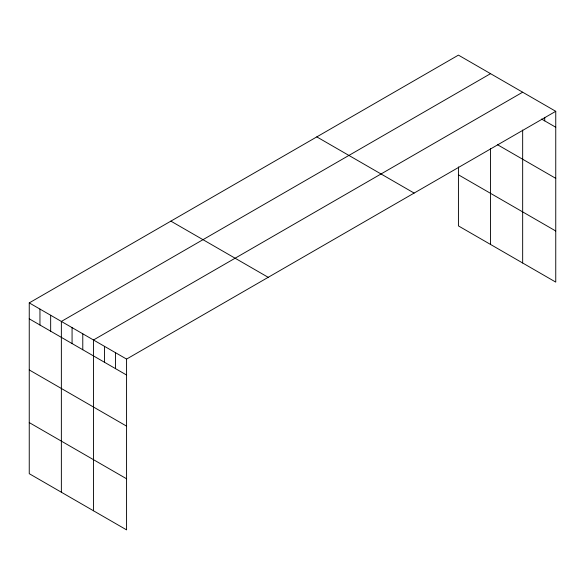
<?xml version="1.0" encoding="UTF-8"?>
<svg xmlns="http://www.w3.org/2000/svg" width="585" height="585" viewBox="0 0 585 585"><rect width="100%" height="100%" fill="white"/><g stroke="black" fill="none" stroke-linecap="round" stroke-linejoin="round"><path stroke-width="0.88" d="M29.25 302.898L126.572 359.088L126.572 529.878L29.25 473.689L29.25 302.898L458.428 55.122L555.75 111.311L555.75 282.102L458.428 225.912L458.428 166.908M490.544 73.659L61.366 321.443L61.366 492.234M522.661 92.203L93.483 339.987L93.483 510.778M126.572 359.088L555.75 111.311M541.571 119.055L555.75 127.245M497.425 144.671L555.75 178.345M458.428 174.805L555.75 230.995M316.799 136.883L414.122 193.079M170.879 221.13L268.201 277.319M29.25 318.832L126.572 375.022M29.25 369.939L126.572 426.129M29.25 422.589L126.572 478.779M544.723 117.336L544.723 120.876M522.661 130.038L522.661 262.994M490.544 148.597L490.544 244.45M115.545 352.718L115.545 368.66M104.518 346.357L104.518 362.29M82.778 333.801L82.778 349.742M72.072 327.622L72.072 343.556M50.661 315.264L50.661 331.198M39.956 309.077L39.956 325.019"/></g></svg>
